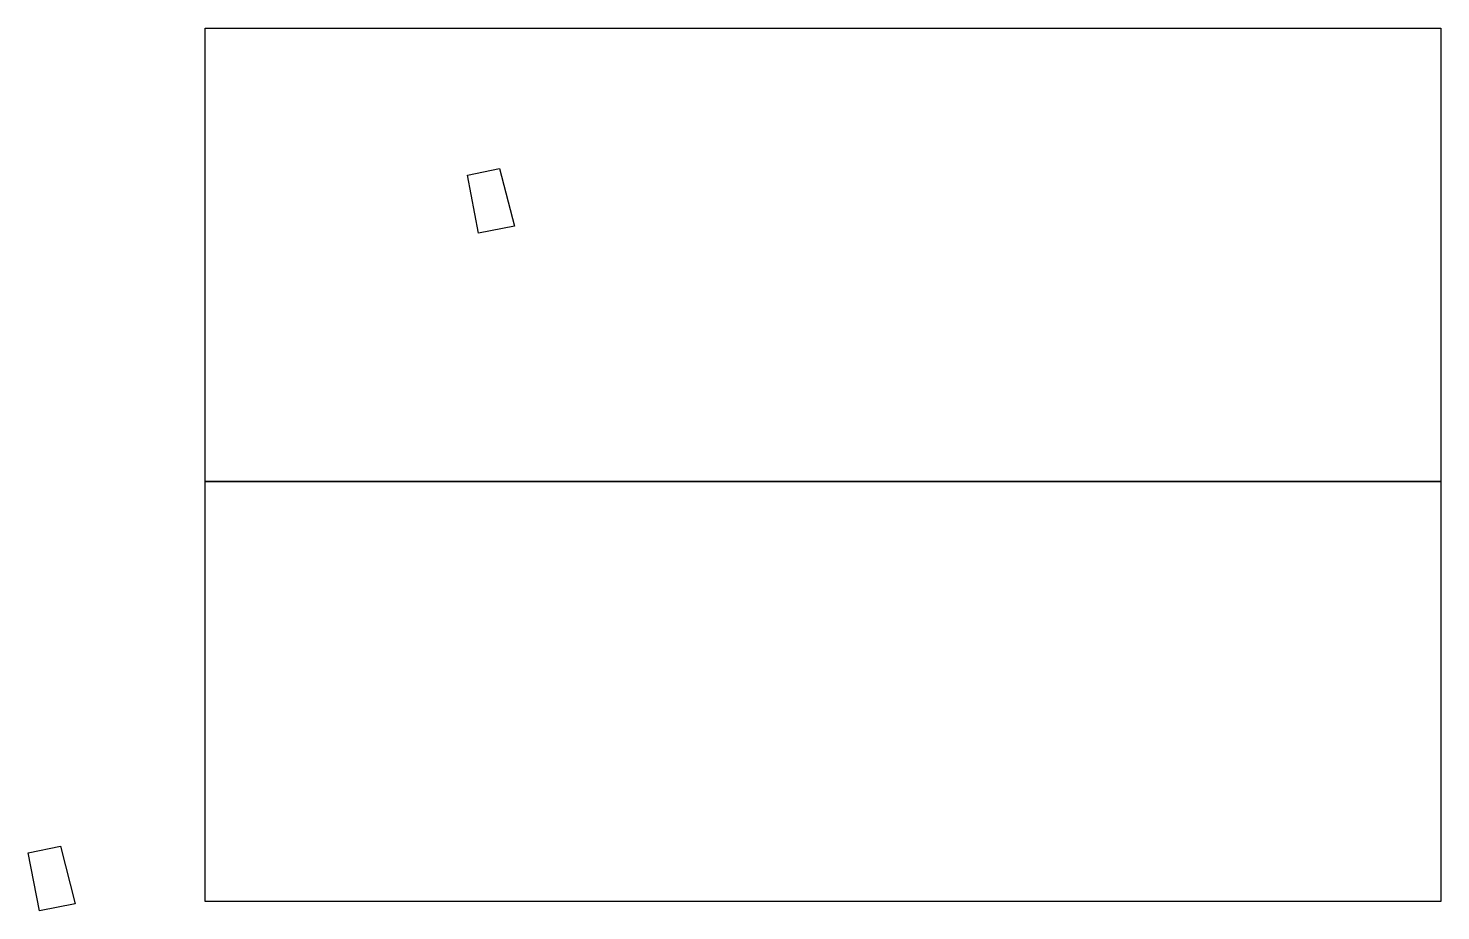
# Model space of a CAD drawing. Header units: millimetres. Extents: x -228 to 28596, y 0 to 18021.
import ezdxf

# ---------------------------------------------------------------- set-up
doc = ezdxf.new("R2010")
doc.units = ezdxf.units.MM
doc.layers.add('Base', color=7, linetype='Continuous')
doc.layers.add('PDF_Images', color=7, linetype='Continuous')
picture_1 = doc.add_image_def('image1.png', size_in_pixel=(1280, 500))
picture_2 = doc.add_image_def('image2.png', size_in_pixel=(1280, 462))

# ---------------------------------------------------------------- blocks, each defined once
blk = doc.blocks.new('plot')
at = {"layer": 'PDF_Images'}
image = blk.add_image(picture_1, insert=(0, 3.969), size_in_units=(11.692, 4.292), dxfattribs=at)
image.dxf.flags = 15
image = blk.add_image(picture_2, insert=(0, -0.006), size_in_units=(11.692, 3.975), dxfattribs=at)
image.dxf.flags = 15

msp = doc.modelspace()

# ---------------------------------------------------------------- linework, layer by layer
at = {"layer": 'Base'}
msp.add_lwpolyline([(8733, 15023), (9389, 15156), (9693, 13979), (8962, 13838)], close=True, dxfattribs=at)
at = {"layer": 'Base', "color": 4}
msp.add_lwpolyline([(-228, 1185), (427, 1318), (731, 141), (0, 0)], close=True, dxfattribs=at)

# ---------------------------------------------------------------- block references
at = {"xscale": 2156.748923343238, "yscale": 2156.748923343238, "zscale": 2156.748923343238}
msp.add_blockref('plot', (3380, 205), dxfattribs=at)

doc.saveas('drawing.dxf')
